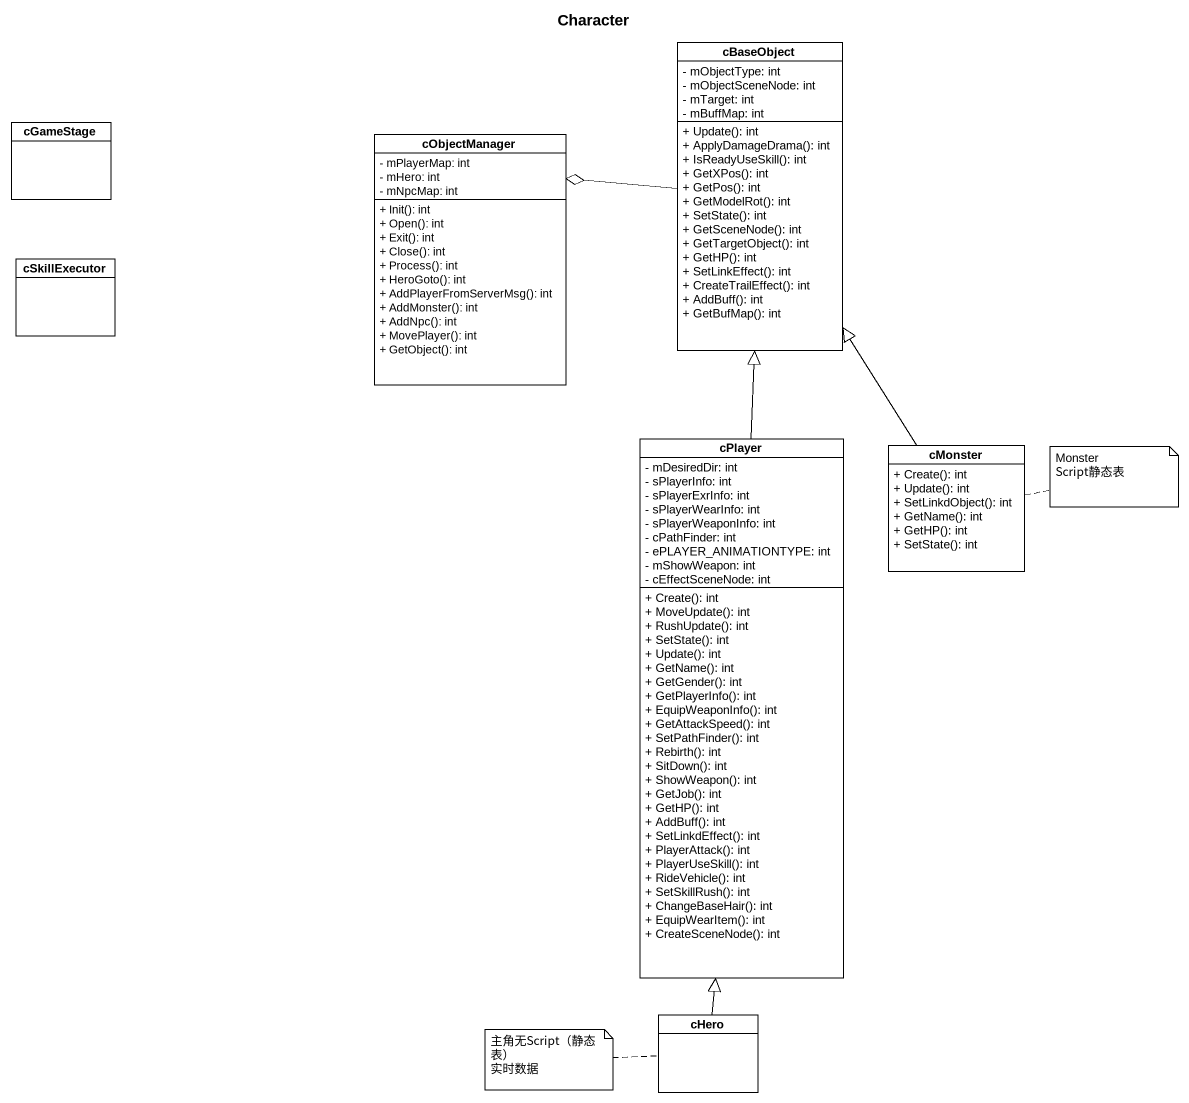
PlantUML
@startuml
title Character
hide circle
hide empty members
skinparam classAttributeIconSize 0
class cBaseObject {
  - mObjectType: int
  - mObjectSceneNode: int
  - mTarget: int
  - mBuffMap: int
  + Update(): int
  + ApplyDamageDrama(): int
  + IsReadyUseSkill(): int
  + GetXPos(): int
  + GetPos(): int
  + GetModelRot(): int
  + SetState(): int
  + GetSceneNode(): int
  + GetTargetObject(): int
  + GetHP(): int
  + SetLinkEffect(): int
  + CreateTrailEffect(): int
  + AddBuff(): int
  + GetBufMap(): int
}
class cGameStage
class cObjectManager {
  - mPlayerMap: int
  - mHero: int
  - mNpcMap: int
  + Init(): int
  + Open(): int
  + Exit(): int
  + Close(): int
  + Process(): int
  + HeroGoto(): int
  + AddPlayerFromServerMsg(): int
  + AddMonster(): int
  + AddNpc(): int
  + MovePlayer(): int
  + GetObject(): int
}
class cSkillExecutor
class cPlayer {
  - mDesiredDir: int
  - sPlayerInfo: int
  - sPlayerExrInfo: int
  - sPlayerWearInfo: int
  - sPlayerWeaponInfo: int
  - cPathFinder: int
  - ePLAYER_ANIMATIONTYPE: int
  - mShowWeapon: int
  - cEffectSceneNode: int
  + Create(): int
  + MoveUpdate(): int
  + RushUpdate(): int
  + SetState(): int
  + Update(): int
  + GetName(): int
  + GetGender(): int
  + GetPlayerInfo(): int
  + EquipWeaponInfo(): int
  + GetAttackSpeed(): int
  + SetPathFinder(): int
  + Rebirth(): int
  + SitDown(): int
  + ShowWeapon(): int
  + GetJob(): int
  + GetHP(): int
  + AddBuff(): int
  + SetLinkdEffect(): int
  + PlayerAttack(): int
  + PlayerUseSkill(): int
  + RideVehicle(): int
  + SetSkillRush(): int
  + ChangeBaseHair(): int
  + EquipWearItem(): int
  + CreateSceneNode(): int
}
class cMonster {
  + Create(): int
  + Update(): int
  + SetLinkdObject(): int
  + GetName(): int
  + GetHP(): int
  + SetState(): int
}
class cHero
cBaseObject -left-o cObjectManager
cPlayer -up-|> cBaseObject
cMonster -up-|> cBaseObject
cHero -up-|> cPlayer
note right of cMonster : MonsterScript静态表
note left of cHero
  主角无Script（静态表）
  实时数据
end note
@enduml
